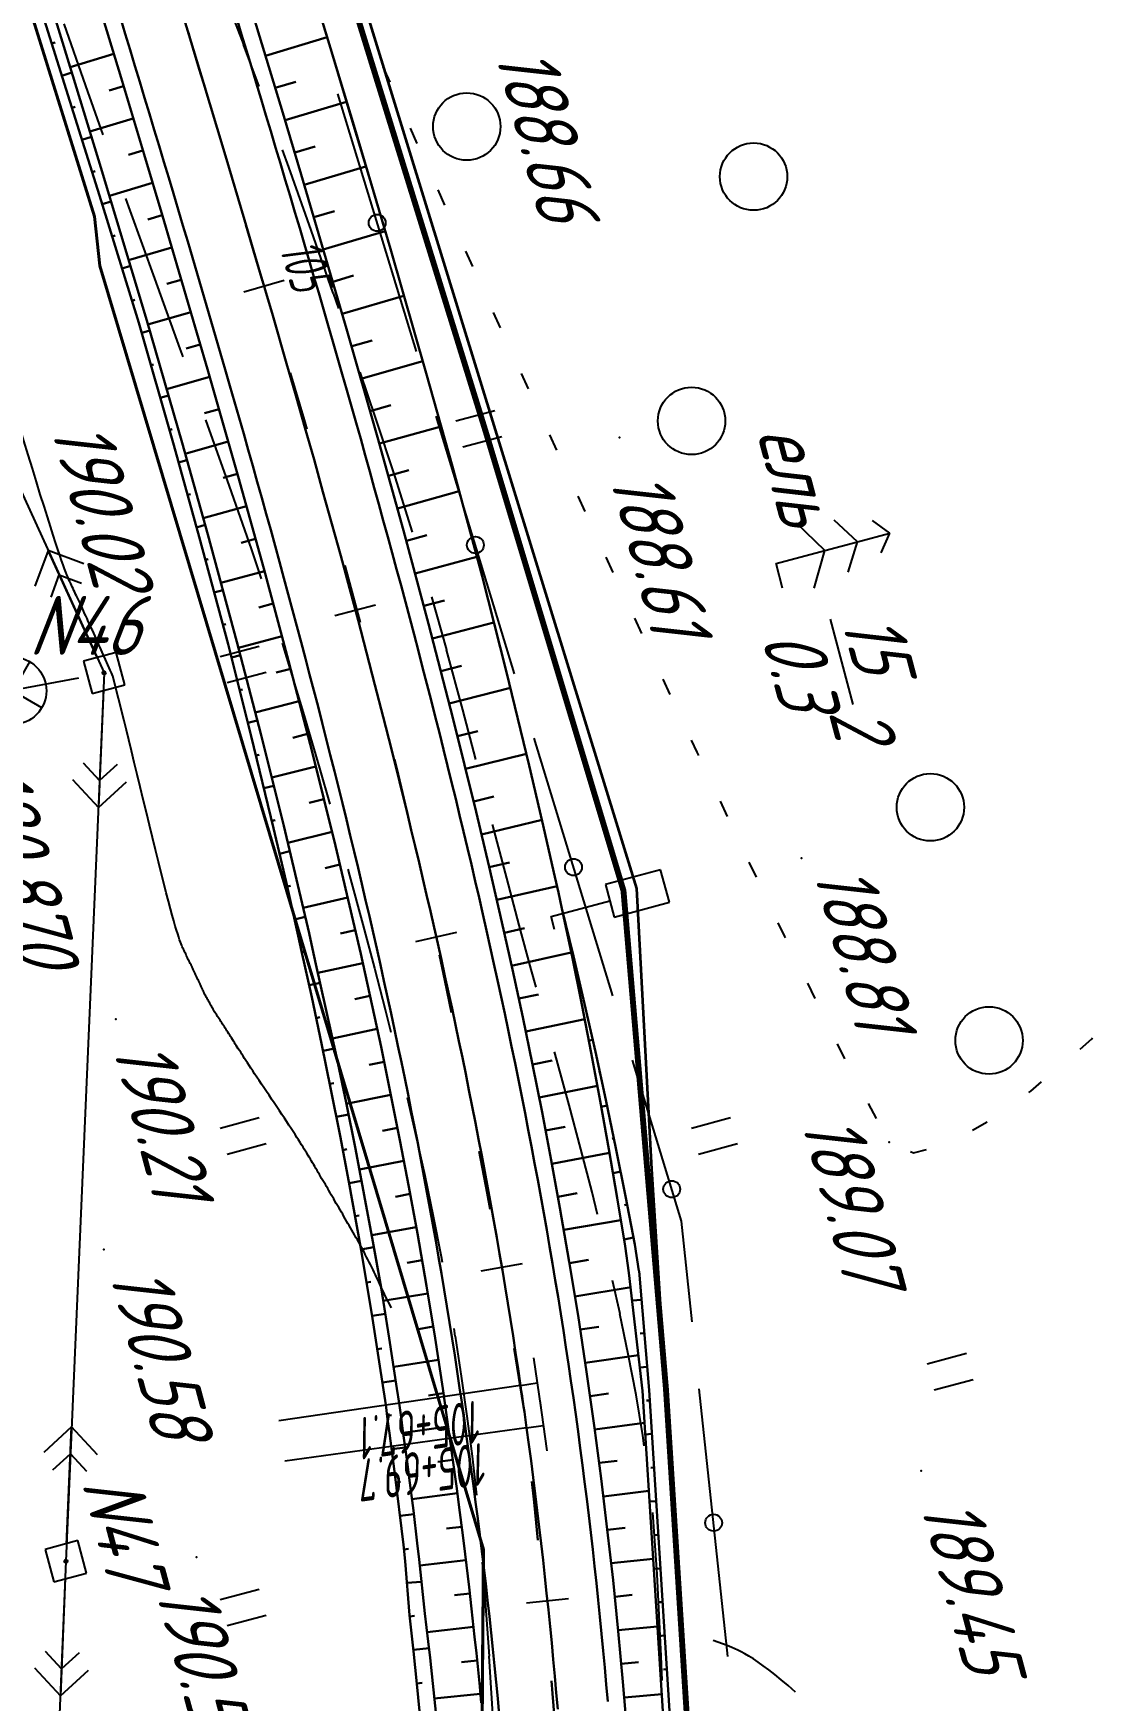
# Model space of a CAD drawing. Header units: millimetres. Extents: x -698 to 8131, y -704 to 4503.
# Drawn here: x 6876.8 to 6939.7, y 1326.8 to 1425.9 of the extents above; entities that cross this region are included whole.
import ezdxf

# ---------------------------------------------------------------- set-up
doc = ezdxf.new("R2010")
doc.units = ezdxf.units.MM
doc.linetypes.add('CONTI', pattern=[0])
doc.linetypes.add('STROT', pattern=[1.7, 0.5, -1.2])
for name, color, linetype, lineweight in [('10', 1, 'Continuous', 35), ('КОПИЯ_ОСЬ_13_ОТКОСЫ', 7, 'Continuous', 30), ('КОПИЯ_ОСЬ_ГРАНИЦЫ_ПОЛОС', 7, 'Continuous', 30), ('ОСЬ_ВЕРХ_ПОКРЫТИЯ_ГРАНИЦЫ_ПОЛОС', 7, 'Continuous', 30), ('ОСЬ_ВЕРХ_ПОКРЫТИЯ_ОСЬ', 1, 'Continuous', 30)]:
    doc.layers.add(name, color=color, linetype=linetype, lineweight=lineweight)
for name, color, linetype in [('_Ростелеком', 6, 'Continuous'), ('GOR_BDEFAULT', 212, 'CONTI'), ('NAD_MDEFAULT', 7, 'CONTI'), ('PI_OTDEFAULT', 172, 'CONTI'), ('PI_TTDEFAULT', 5, 'CONTI'), ('PLN_O', 7, 'CONTI'), ('SIT_LDEFAULT', 7, 'CONTI'), ('USLZNDEFAULT', 7, 'CONTI'), ('ZAPSKDEFAULT', 7, 'CONTI'), ('ОСЬ_ВЕРХ_ПОКРЫТИЯ_ОТКОСЫ', 7, 'Continuous'), ('ОСЬ_ВЕРХ_ПОКРЫТИЯ_ПИКЕТЫ', 1, 'Continuous'), ('ОСЬ_ВЕРХ_ПОКРЫТИЯ_РАЗБИВКА_КРИВ', 1, 'Continuous'), ('разметка', 7, 'Continuous')]:
    doc.layers.add(name, color=color, linetype=linetype)
doc.styles.add('eskd', font='isocpeui.ttf', dxfattribs={"width": 1.2})
doc.styles.get("Standard").update_dxf_attribs({"font": 'isocpeui.ttf'})
doc.styles.add('STYLE1', font='isocpeui.ttf', dxfattribs={"width": 0.9})
doc.linetypes.add('кабель_связи_проект.', pattern='A,10,-1,["/",STYLE1,S=3,R=0,X=0,Y=-1.5],-4.1', length=15.1)

# ---------------------------------------------------------------- blocks, each defined once
blk = doc.blocks.new('BL_2011')
at = {"color": 0}
for p, q in [((0, 0), (0, 2.4)), ((1.6, 0), (1.6, 2.4))]:
    blk.add_line(p, q, dxfattribs=at)
blk = doc.blocks.new('BL_2004')
at = {"color": 0}
blk.add_circle((0, 0), 2, dxfattribs=at)
blk = doc.blocks.new('BL_27')
at = {"color": 0}
for p, q in [((1, 1), (-1, 1)), ((-1, 1), (-1, -1)), ((1, -1), (1, 1)), ((-1, -1), (1, -1))]:
    blk.add_line(p, q, dxfattribs=at)
blk.add_circle((0, 0), 0.1, dxfattribs=at)
blk = doc.blocks.new('BL_12')
at = {"color": 0}
for p, q in [((1, 7), (-1, 7)), ((-1, 7), (-1, 3.6)), ((1, 3.6), (1, 7)), ((-1, 3.6), (0, 3.6)), ((0, 0), (0, 3.6)), ((0, 3.6), (1, 3.6)), ((0.8, 0), (0, 0))]:
    blk.add_line(p, q, dxfattribs=at)
blk = doc.blocks.new('BL_7')
at = {"color": 0}
for p, q in [((-1.4, 1.4), (1.4, -1.4)), ((-1.4, -1.4), (1.4, 1.4))]:
    blk.add_line(p, q, dxfattribs=at)
blk.add_circle((0, 0), 2, dxfattribs=at)
blk = doc.blocks.new('BL_105')
at = {"color": 0}
for p, q in [((0, 7), (-1, 6.2)), ((0, 5), (0, 7)), ((1, 6.2), (0, 7)), ((0, 5), (-1.6, 4)), ((0, 3), (0, 5)), ((1.6, 4), (0, 5)), ((0, 3), (-2, 1.8)), ((0, 0), (0, 3)), ((2, 1.8), (0, 3)), ((1.5, 0), (0, 0))]:
    blk.add_line(p, q, dxfattribs=at)
blk = doc.blocks.new('*U50')
at = {"layer": 'КОПИЯ_ОСЬ_13_ОТКОСЫ'}
for points in [[(0, 0), (0.083, -0.288), (0.371, -1.246), (0.669, -2.305), (1.508, -5.082), (3.73, -12.386), (5.111, -16.961), (6.209, -20.629), (7.298, -24.304)], [(0, 0), (0.09, -0.286), (0.408, -1.235), (0.707, -2.294), (1.523, -5.078), (3.739, -12.383), (5.117, -16.96), (6.212, -20.628), (7.298, -24.304)], [(1.157, -3.828), (1.131, -3.836)], [(1.726, -5.746), (1.717, -5.748)], [(2.306, -7.66), (2.293, -7.664)], [(2.887, -9.573), (2.883, -9.575)], [(3.468, -11.487), (3.457, -11.49)], [(4.046, -13.402), (4.043, -13.403)], [(4.623, -15.317), (4.616, -15.319)], [(5.199, -17.232), (5.196, -17.233)], [(5.77, -19.149), (5.766, -19.15)], [(6.341, -21.065), (6.34, -21.066)], [(6.908, -22.983), (6.907, -22.984)]]:
    blk.add_lwpolyline(points, dxfattribs=at)

msp = doc.modelspace()

# ---------------------------------------------------------------- linework, layer by layer
at = {"layer": '10'}
for points in [[(6902.933, 1251.984), (6903.563, 1335.794), (6880.783, 1412.034), (6880.473, 1414.964), (6866.923, 1458.404), (6797.083, 1610.084), (6794.693, 1614.434), (6724.143, 1742.584), (6704.843, 1766.494), (6689.153, 1801.794), (6654.023, 1885.164), (6664.443, 1886.724), (6627.663, 1965.754), (6627.663, 1965.754), (6596.743, 2034.524), (6566.963, 2095.734), (6559.643, 2110.784), (6527.463, 2173.294), (6523.083, 2181.794), (6513.163, 2179.074), (6475.063, 2252.044), (6456.563, 2297.144)], [(6916.743, 1265.604), (6916.663, 1295.754), (6916.623, 1310.534), (6915.723, 1324.724), (6913.573, 1358.394), (6912.673, 1375.054), (6883.368, 1470.175), (6883.368, 1470.175), (6842.843, 1558.824), (6836.193, 1556.314), (6807.743, 1615.354), (6800.553, 1628.464), (6735.123, 1747.794), (6696.873, 1833.954), (6674.443, 1892.624), (6666.693, 1908.754), (6637.913, 1968.664)], [(6627.663, 1965.754), (6664.443, 1886.724), (6654.023, 1885.164), (6689.153, 1801.794), (6704.843, 1766.494), (6724.143, 1742.584), (6794.693, 1614.434), (6797.083, 1610.084), (6866.923, 1458.404), (6880.473, 1414.964), (6880.783, 1412.034), (6903.563, 1335.794), (6902.933, 1251.984)]]:
    msp.add_lwpolyline(points, dxfattribs=at)
at = {"layer": '_Ростелеком', "linetype": 'кабель_связи_проект.', "ltscale": 0.25}
msp.add_lwpolyline([(6916.743, 1265.604, 0.35, 0.35, 0), (6916.663, 1295.754, 0.35, 0.35, 0), (6916.703, 1310.544, 0.35, 0.35, 0), (6915.723, 1324.724, 0.35, 0.35, 0), (6914.407, 1345.336, 0.35, 0.35, 0), (6911.883, 1374.937, 0.35, 0.35, 0), (6903.723, 1402.122, 0.35, 0.35, 0), (6896.261, 1426.261, 0.35, 0.35, 0), (6888.99, 1450.856, 0.35, 0.35, 0), (6888.99, 1450.856, 0.35, 0.35, 0), (6883.368, 1470.175, 0.35, 0.35, 0), (6865.703, 1508.818, 0.35, 0.35, 0), (6845.005, 1548.279, 0.35, 0.35, 0), (6827.604, 1582.742, 0.35, 0.35, 0), (6809.546, 1615.765, 0.35, 0.35, 0), (6786.164, 1661.132, 0.35, 0.35, 0), (6766.49, 1696.783, 0.35, 0.35, 0)], format="xyseb", dxfattribs=at)
at = {"layer": 'GOR_BDEFAULT', "color": 212, "elevation": 190, "flags": 128}
for points in [[(6898.109, 1350.15), (6897.739, 1350.86), (6897.699, 1350.96), (6897.649, 1351.07), (6897.589, 1351.18), (6897.539, 1351.3), (6897.479, 1351.42), (6897.419, 1351.56), (6897.359, 1351.69), (6897.289, 1351.83), (6897.219, 1351.97), (6897.149, 1352.12), (6897.079, 1352.27), (6897.009, 1352.42), (6896.939, 1352.57), (6896.859, 1352.72), (6896.789, 1352.87), (6896.709, 1353.02), (6896.629, 1353.17), (6896.549, 1353.32), (6896.479, 1353.47), (6896.399, 1353.62), (6896.319, 1353.76), (6896.239, 1353.91), (6896.159, 1354.05), (6896.079, 1354.2), (6895.989, 1354.34), (6895.909, 1354.48), (6895.829, 1354.62), (6895.749, 1354.76), (6895.669, 1354.9), (6895.589, 1355.04), (6895.519, 1355.17), (6895.439, 1355.31), (6895.359, 1355.44), (6895.279, 1355.58), (6895.209, 1355.71), (6895.129, 1355.84), (6895.049, 1355.97), (6894.979, 1356.11), (6894.899, 1356.24), (6894.829, 1356.36), (6894.749, 1356.49), (6894.679, 1356.62), (6894.609, 1356.74), (6894.529, 1356.87), (6894.459, 1356.99), (6894.389, 1357.12), (6894.319, 1357.24), (6894.249, 1357.36), (6894.179, 1357.48), (6894.109, 1357.6), (6894.029, 1357.72), (6893.959, 1357.84), (6893.899, 1357.96), (6893.829, 1358.08), (6893.759, 1358.19), (6893.689, 1358.31), (6893.619, 1358.42), (6893.549, 1358.54), (6893.489, 1358.65), (6893.419, 1358.76), (6893.349, 1358.87), (6893.289, 1358.99), (6893.219, 1359.1), (6893.149, 1359.21), (6893.079, 1359.33), (6893.009, 1359.45), (6892.929, 1359.57), (6892.859, 1359.7), (6892.769, 1359.84), (6892.679, 1359.98), (6892.589, 1360.13), (6892.489, 1360.28), (6892.389, 1360.45), (6892.269, 1360.62), (6892.149, 1360.81), (6892.019, 1361), (6891.889, 1361.21), (6891.749, 1361.42), (6891.599, 1361.64), (6891.449, 1361.86), (6891.299, 1362.09), (6891.139, 1362.32), (6890.989, 1362.55), (6890.839, 1362.78), (6890.679, 1363.01), (6890.529, 1363.23), (6890.389, 1363.44), (6890.249, 1363.65), (6890.109, 1363.85), (6889.979, 1364.05), (6889.869, 1364.23), (6889.749, 1364.39), (6889.649, 1364.55), (6889.549, 1364.7), (6889.459, 1364.84), (6889.369, 1364.97), (6889.289, 1365.1), (6889.219, 1365.21), (6889.149, 1365.33), (6889.079, 1365.43), (6889.009, 1365.53), (6888.949, 1365.63), (6888.889, 1365.73), (6888.829, 1365.82), (6888.779, 1365.91), (6888.719, 1366), (6888.659, 1366.09), (6888.609, 1366.18), (6888.549, 1366.26), (6888.499, 1366.35), (6888.439, 1366.43), (6888.389, 1366.52), (6888.329, 1366.6), (6888.279, 1366.68), (6888.229, 1366.76), (6888.179, 1366.84), (6888.129, 1366.92), (6888.079, 1367), (6888.029, 1367.08), (6887.979, 1367.15), (6887.929, 1367.23), (6887.879, 1367.31), (6887.829, 1367.38), (6887.779, 1367.45), (6887.739, 1367.53), (6887.689, 1367.6), (6887.639, 1367.67), (6887.599, 1367.74), (6887.549, 1367.82), (6887.509, 1367.89), (6887.469, 1367.96), (6887.429, 1368.03), (6887.389, 1368.1), (6887.349, 1368.17), (6887.309, 1368.24), (6887.269, 1368.31), (6887.229, 1368.38), (6887.189, 1368.45), (6887.159, 1368.52), (6887.119, 1368.59), (6887.079, 1368.66), (6887.049, 1368.73), (6887.009, 1368.8), (6886.979, 1368.87), (6886.949, 1368.94), (6886.909, 1369.01), (6886.879, 1369.09), (6886.849, 1369.16), (6886.809, 1369.23), (6886.779, 1369.3), (6886.739, 1369.37), (6886.709, 1369.44), (6886.679, 1369.51), (6886.639, 1369.59), (6886.609, 1369.66), (6886.569, 1369.73), (6886.539, 1369.8), (6886.509, 1369.87), (6886.469, 1369.95), (6886.439, 1370.02), (6886.399, 1370.09), (6886.369, 1370.16), (6886.329, 1370.24), (6886.299, 1370.31), (6886.269, 1370.38), (6886.229, 1370.45), (6886.199, 1370.52), (6886.159, 1370.6), (6886.129, 1370.67), (6886.089, 1370.74), (6886.059, 1370.81), (6886.019, 1370.88), (6885.989, 1370.95), (6885.959, 1371.03), (6885.919, 1371.1), (6885.889, 1371.17), (6885.849, 1371.24), (6885.819, 1371.31), (6885.789, 1371.38), (6885.749, 1371.45), (6885.719, 1371.52), (6885.679, 1371.59), (6885.649, 1371.68), (6885.609, 1371.77), (6885.569, 1371.88), (6885.519, 1372.02), (6885.469, 1372.17), (6885.409, 1372.36), (6885.339, 1372.58), (6885.259, 1372.83), (6885.179, 1373.13), (6885.089, 1373.47), (6884.979, 1373.86), (6884.859, 1374.31), (6884.729, 1374.81), (6884.589, 1375.37), (6884.429, 1375.99), (6884.269, 1376.65), (6884.099, 1377.35), (6883.919, 1378.08), (6883.729, 1378.82), (6883.549, 1379.58), (6883.359, 1380.34), (6883.179, 1381.09), (6882.999, 1381.83), (6882.829, 1382.55), (6882.659, 1383.23), (6882.499, 1383.88), (6882.359, 1384.47), (6882.229, 1385.01), (6881.549, 1387.68), (6881.479, 1387.86), (6881.399, 1388.02), (6881.339, 1388.17), (6881.039, 1388.84), (6880.989, 1388.96), (6880.929, 1389.09), (6880.859, 1389.23), (6880.799, 1389.38), (6880.729, 1389.54), (6880.649, 1389.7), (6880.579, 1389.87), (6880.499, 1390.04), (6880.419, 1390.22), (6880.339, 1390.4), (6880.259, 1390.57), (6880.179, 1390.75), (6880.099, 1390.92), (6880.029, 1391.09), (6879.949, 1391.25), (6879.879, 1391.4), (6879.809, 1391.55), (6879.749, 1391.69), (6879.689, 1391.83), (6879.629, 1391.96), (6879.569, 1392.08), (6879.509, 1392.2), (6879.459, 1392.32), (6879.399, 1392.44), (6879.349, 1392.55), (6879.299, 1392.66), (6879.249, 1392.76), (6879.199, 1392.87), (6879.149, 1392.97), (6879.099, 1393.07), (6879.059, 1393.18), (6879.009, 1393.29), (6878.949, 1393.4), (6878.899, 1393.54), (6878.829, 1393.68), (6878.769, 1393.85), (6878.689, 1394.05), (6878.609, 1394.28), (6878.509, 1394.55), (6878.409, 1394.85), (6878.289, 1395.2), (6878.159, 1395.6), (6878.009, 1396.05), (6877.849, 1396.56), (6877.669, 1397.13), (6877.469, 1397.77), (6877.249, 1398.47), (6877.019, 1399.21), (6876.779, 1400), (6876.529, 1400.81), (6876.279, 1401.65), (6876.019, 1402.51), (6875.759, 1403.36), (6875.499, 1404.22), (6875.239, 1405.05), (6874.989, 1405.87), (6874.749, 1406.66), (6874.519, 1407.4), (6874.309, 1408.1), (6874.109, 1408.74), (6873.929, 1409.31), (6873.769, 1409.82), (6873.619, 1410.27), (6873.489, 1410.67), (6873.379, 1411.02), (6873.269, 1411.32), (6873.179, 1411.59), (6873.099, 1411.81), (6873.029, 1412.01), (6872.959, 1412.18), (6872.909, 1412.32), (6872.849, 1412.45), (6872.809, 1412.57), (6872.759, 1412.67), (6872.719, 1412.77), (6872.669, 1412.87), (6872.629, 1412.97), (6872.589, 1413.06), (6872.539, 1413.16), (6872.499, 1413.25), (6872.459, 1413.35), (6872.419, 1413.44), (6872.379, 1413.54), (6872.339, 1413.63), (6872.289, 1413.72), (6872.249, 1413.82), (6872.219, 1413.91), (6872.179, 1414), (6872.139, 1414.09), (6872.099, 1414.17), (6872.059, 1414.26), (6872.019, 1414.35), (6871.989, 1414.44), (6871.949, 1414.52), (6871.919, 1414.61), (6871.879, 1414.69), (6871.849, 1414.78), (6871.809, 1414.87), (6871.779, 1414.95), (6871.749, 1415.04), (6871.719, 1415.12), (6871.689, 1415.21), (6871.659, 1415.29), (6871.639, 1415.38), (6871.609, 1415.46), (6871.589, 1415.55), (6871.569, 1415.64), (6871.549, 1415.73), (6871.529, 1415.81), (6871.509, 1415.9), (6871.489, 1415.99), (6871.469, 1416.08), (6871.449, 1416.18), (6871.439, 1416.27), (6871.419, 1416.36), (6871.409, 1416.45), (6871.389, 1416.55), (6871.379, 1416.64), (6871.359, 1416.74), (6871.349, 1416.84), (6871.329, 1416.93), (6871.319, 1417.03), (6871.299, 1417.13), (6871.289, 1417.23), (6871.279, 1417.33), (6871.259, 1417.43), (6871.249, 1417.54), (6871.229, 1417.64), (6871.219, 1417.75), (6871.199, 1417.85), (6871.189, 1417.96), (6871.169, 1418.07), (6871.159, 1418.17), (6871.139, 1418.28), (6871.119, 1418.4), (6871.109, 1418.51), (6871.089, 1418.63), (6871.069, 1418.75), (6871.039, 1418.89), (6870.999, 1419.05), (6870.959, 1419.23), (6870.889, 1419.44), (6870.819, 1419.67), (6870.729, 1419.94), (6870.609, 1420.25), (6870.479, 1420.6), (6870.319, 1420.99), (6870.139, 1421.44), (6869.929, 1421.94), (6869.689, 1422.5)], [(6922.099, 1327.33), (6921.659, 1327.72), (6921.249, 1328.06), (6920.869, 1328.38), (6920.519, 1328.65), (6920.189, 1328.9), (6919.879, 1329.11), (6919.599, 1329.3), (6919.339, 1329.46), (6919.099, 1329.6), (6918.879, 1329.72), (6918.679, 1329.82), (6918.489, 1329.91), (6918.329, 1329.98), (6918.179, 1330.04), (6918.039, 1330.09), (6917.209, 1330.39)]]:
    msp.add_lwpolyline(points, dxfattribs=at)
at = {"layer": 'NAD_MDEFAULT', "color": 0}
msp.add_line((6924.157, 1391.057), (6925.5, 1385.981), dxfattribs=at)
at = {"layer": 'PI_TTDEFAULT', "color": 5}
for p in [(6911.639, 1401.85, 188.606), (6881.039, 1387.86, 190.021), (6922.459, 1376.87, 188.81), (6881.729, 1367.29, 190.214), (6927.659, 1359.99, 189.078), (6881.029, 1353.61, 190.577), (6929.559, 1340.48, 189.451), (6878.769, 1335.1, 190.795), (6886.519, 1335.34, 190.519)]:
    msp.add_point(p, dxfattribs=at)
at = {"layer": 'PLN_O'}
for p, q in [((6899.589, 1406.95), (6894.929, 1422.26)), ((6905.419, 1387.81), (6900.759, 1403.12)), ((6911.249, 1368.68), (6906.589, 1383.99)), ((6915.329, 1355.3), (6912.419, 1364.86)), ((6915.969, 1349.33), (6915.329, 1355.3)), ((6918.089, 1329.44), (6916.389, 1345.35))]:
    msp.add_line(p, q, dxfattribs=at)
for centre in [(6897.259, 1414.6), (6903.089, 1395.46), (6908.919, 1376.33), (6914.749, 1357.2), (6917.239, 1337.39)]:
    msp.add_circle(centre, 0.5, dxfattribs=at)
at = {"layer": 'SIT_LDEFAULT', "color": 7}
for p, q in [((6857.349, 1439.69), (6881.039, 1387.86)), ((6889.339, 1425.18), (6887.929, 1428.83)), ((6878.649, 1426.41), (6879.939, 1422.73)), ((6890.249, 1422.69), (6889.319, 1425.18)), ((6897.599, 1423.86), (6897.999, 1422.95)), ((6879.939, 1422.73), (6880.969, 1419.82)), ((6899.219, 1420.21), (6899.619, 1419.3)), ((6892.019, 1417.9), (6891.639, 1418.94)), ((6893.339, 1414.17), (6892.009, 1417.9)), ((6900.849, 1416.55), (6901.259, 1415.64)), ((6882.309, 1416.04), (6882.569, 1415.32)), ((6882.569, 1415.32), (6884.029, 1411.28)), ((6894.649, 1410.42), (6893.339, 1414.17)), ((6902.499, 1412.91), (6902.909, 1412)), ((6884.029, 1411.28), (6885.539, 1407.12)), ((6894.969, 1409.51), (6894.659, 1410.42)), ((6904.149, 1409.27), (6904.559, 1408.36)), ((6885.539, 1407.12), (6885.709, 1406.64)), ((6897.159, 1403.04), (6896.249, 1405.73)), ((6905.809, 1405.64), (6906.229, 1404.73)), ((6887.059, 1402.89), (6888.469, 1398.95)), ((6898.319, 1399.5), (6897.159, 1403.04)), ((6907.489, 1402), (6907.909, 1401.09)), ((6899.349, 1396.22), (6898.319, 1399.5)), ((6888.469, 1398.95), (6889.769, 1395.23)), ((6909.169, 1398.37), (6909.589, 1397.46)), ((6877.709, 1395.14), (6876.919, 1393.02)), ((6880.619, 1388.77), (6877.709, 1395.14)), ((6879.829, 1394.35), (6877.709, 1395.14)), ((6889.769, 1395.23), (6890.369, 1393.45)), ((6910.839, 1394.74), (6911.259, 1393.83)), ((6877.889, 1392.36), (6878.379, 1393.68)), ((6878.379, 1393.68), (6879.699, 1393.19)), ((6901.389, 1389.23), (6900.499, 1392.38)), ((6912.529, 1391.11), (6912.949, 1390.2)), ((6891.609, 1389.64), (6891.879, 1388.78)), ((6891.879, 1388.78), (6892.869, 1385.51)), ((6902.339, 1385.67), (6901.379, 1389.23)), ((6875.599, 1386.84), (6879.529, 1387.58)), ((6881.039, 1387.86), (6878.769, 1335.1)), ((6914.219, 1387.49), (6914.639, 1386.58)), ((6880.999, 1386.86), (6880.699, 1379.87)), ((6892.869, 1385.51), (6893.829, 1382.21)), ((6903.109, 1382.73), (6902.339, 1385.67)), ((6915.909, 1383.86), (6916.239, 1383.15)), ((6880.759, 1381.47), (6879.809, 1382.51)), ((6916.249, 1383.15), (6916.339, 1382.96)), ((6879.169, 1381.53), (6880.699, 1379.87)), ((6881.809, 1382.42), (6880.759, 1381.47)), ((6893.829, 1382.21), (6894.449, 1380.06)), ((6880.699, 1379.87), (6882.359, 1381.4)), ((6917.619, 1380.24), (6918.049, 1379.34)), ((6904.119, 1378.81), (6904.109, 1378.86)), ((6904.949, 1375.68), (6904.129, 1378.81)), ((6919.339, 1376.63), (6919.769, 1375.73)), ((6895.519, 1376.2), (6895.619, 1375.83)), ((6895.619, 1375.83), (6896.409, 1372.92)), ((6905.689, 1372.88), (6904.949, 1375.68)), ((6896.409, 1372.92), (6897.099, 1370.32)), ((6906.409, 1370.24), (6905.689, 1372.88)), ((6921.049, 1373.02), (6921.439, 1372.2)), ((6921.449, 1372.2), (6921.489, 1372.12)), ((6897.099, 1370.32), (6897.729, 1367.88)), ((6906.689, 1369.2), (6906.399, 1370.24)), ((6922.809, 1369.43), (6923.249, 1368.53)), ((6897.729, 1367.88), (6898.069, 1366.53)), ((6924.569, 1365.84), (6925.009, 1364.94)), ((6938.999, 1365.51), (6939.709, 1366.14)), ((6939.709, 1366.14), (6939.749, 1366.18)), ((6907.919, 1364.87), (6907.779, 1365.35)), ((6908.659, 1362.2), (6907.919, 1364.87)), ((6899.029, 1362.65), (6899.529, 1360.47)), ((6935.949, 1362.94), (6936.069, 1363.03)), ((6936.069, 1363.03), (6936.719, 1363.57)), ((6909.359, 1359.58), (6908.659, 1362.2)), ((6926.409, 1362.28), (6926.889, 1361.4)), ((6932.619, 1360.71), (6933.489, 1361.2)), ((6899.529, 1360.47), (6900.079, 1358.02)), ((6910.019, 1357.03), (6909.359, 1359.58)), ((6928.929, 1359.43), (6929.109, 1359.35)), ((6929.109, 1359.35), (6929.889, 1359.56)), ((6900.079, 1358.02), (6900.589, 1355.59)), ((6910.339, 1355.69), (6910.019, 1357.03)), ((6900.589, 1355.59), (6901.049, 1353.21)), ((6901.049, 1353.21), (6901.109, 1352.87)), ((6911.679, 1349.8), (6911.239, 1351.78)), ((6912.169, 1347.4), (6911.669, 1349.8)), ((6901.799, 1348.92), (6901.869, 1348.48)), ((6901.879, 1348.48), (6902.249, 1346.1)), ((6912.629, 1344.99), (6912.169, 1347.4)), ((6902.249, 1346.1), (6902.589, 1343.72)), ((6913.039, 1342.57), (6912.629, 1344.99)), ((6879.109, 1343.09), (6877.449, 1341.56)), ((6878.809, 1336.1), (6879.109, 1343.09)), ((6880.639, 1341.43), (6879.109, 1343.09)), ((6902.589, 1343.72), (6902.889, 1341.34)), ((6913.119, 1341.96), (6913.029, 1342.57)), ((6877.999, 1340.54), (6879.049, 1341.49)), ((6879.049, 1341.49), (6879.999, 1340.45)), ((6902.889, 1341.34), (6903.149, 1339.02)), ((6913.649, 1337.72), (6913.619, 1337.99)), ((6913.879, 1334.34), (6913.649, 1337.72)), ((6878.769, 1335.1), (6877.459, 1303.17)), ((6903.499, 1335.04), (6903.619, 1333.53)), ((6878.729, 1334.1), (6878.439, 1327.11)), ((6914.129, 1329.47), (6913.879, 1334.34)), ((6903.609, 1333.53), (6903.899, 1329.47)), ((6878.509, 1328.71), (6877.549, 1329.75)), ((6879.549, 1329.66), (6878.509, 1328.71)), ((6903.889, 1329.47), (6904.159, 1325.06)), ((6914.189, 1328.01), (6914.129, 1329.47)), ((6876.909, 1328.77), (6878.439, 1327.11)), ((6878.439, 1327.11), (6880.109, 1328.64))]:
    msp.add_line(p, q, dxfattribs=at)
at = {"layer": 'КОПИЯ_ОСЬ_13_ОТКОСЫ'}
for p, q in [((6912.952, 1350.635), (6912.399, 1350.588)), ((6913.122, 1348.642), (6912.874, 1348.621)), ((6913.291, 1346.649), (6912.853, 1346.612)), ((6913.449, 1344.656), (6913.249, 1344.643)), ((6913.576, 1342.66), (6913.177, 1342.634)), ((6913.703, 1340.664), (6913.504, 1340.651)), ((6913.831, 1338.668), (6913.432, 1338.642)), ((6913.958, 1336.672), (6913.759, 1336.659)), ((6914.086, 1334.676), (6913.687, 1334.651)), ((6914.213, 1332.68), (6914.014, 1332.667)), ((6914.341, 1330.684), (6913.941, 1330.659)), ((6914.468, 1328.688), (6914.269, 1328.675))]:
    msp.add_line(p, q, dxfattribs=at)
for points in [[(6887.074, 1436.236), (6890.276, 1425.691), (6891.653, 1421.125), (6892.748, 1417.467), (6895.444, 1408.301), (6897.285, 1401.862), (6898.822, 1396.327), (6900.314, 1390.774), (6901.755, 1385.203), (6903.137, 1379.611), (6903.914, 1376.34), (6904.667, 1373.062), (6905.292, 1370.246), (6905.898, 1367.425), (6906.484, 1364.598), (6907.048, 1361.766), (6907.591, 1358.928), (6908.11, 1356.085), (6908.664, 1352.89), (6909.187, 1349.689), (6909.694, 1346.359), (6910.167, 1343.023), (6910.56, 1340.01), (6910.925, 1336.994), (6911.262, 1333.977), (6911.571, 1330.957), (6911.855, 1327.937), (6912.113, 1324.915)], [(6876.233, 1432.939), (6879.184, 1423.328), (6880.845, 1417.877), (6883.57, 1408.801), (6885.667, 1401.532), (6887.196, 1396.08), (6888.924, 1389.715), (6890.344, 1384.253), (6891.705, 1378.785), (6892.468, 1375.593), (6893.21, 1372.397), (6893.417, 1371.484), (6893.622, 1370.57), (6894.833, 1365.09), (6895.407, 1362.347), (6895.962, 1359.601), (6896.493, 1356.854), (6897.002, 1354.103), (6897.487, 1351.352), (6897.974, 1348.356), (6898.431, 1345.357), (6898.556, 1344.5), (6898.673, 1343.663), (6898.789, 1342.825), (6899.032, 1341.02), (6899.16, 1340.052), (6899.404, 1338.114), (6899.638, 1336.175), (6899.752, 1335.204), (6900.096, 1331.995), (6900.288, 1330.342), (6900.398, 1329.369), (6900.853, 1324.982)], [(6876.233, 1432.939), (6879.184, 1423.328), (6880.845, 1417.877), (6883.57, 1408.8), (6885.667, 1401.533), (6887.196, 1396.08), (6888.924, 1389.715), (6890.344, 1384.253), (6891.705, 1378.785), (6892.468, 1375.593), (6893.21, 1372.397), (6893.417, 1371.484), (6893.622, 1370.57), (6894.833, 1365.09), (6895.407, 1362.347), (6895.961, 1359.601), (6896.493, 1356.854), (6897.002, 1354.103), (6897.488, 1351.351), (6897.974, 1348.357), (6898.431, 1345.357), (6898.556, 1344.5), (6898.674, 1343.663), (6898.789, 1342.825), (6899.033, 1341.02), (6899.16, 1340.052), (6899.404, 1338.115), (6899.638, 1336.175), (6899.752, 1335.204), (6900.096, 1331.995), (6900.288, 1330.342), (6900.398, 1329.369), (6900.853, 1324.982)], [(6878.846, 1433.734), (6882.045, 1423.201), (6883.417, 1418.65), (6884.506, 1415.01), (6887.184, 1405.908), (6889.007, 1399.53), (6890.526, 1394.059), (6891.999, 1388.58), (6893.418, 1383.092), (6894.777, 1377.595), (6895.539, 1374.385), (6896.277, 1371.169), (6897.484, 1365.649), (6898.056, 1362.886), (6898.608, 1360.118), (6899.137, 1357.348), (6899.644, 1354.575), (6900.184, 1351.463), (6900.693, 1348.346), (6901.151, 1345.353), (6901.717, 1341.38), (6901.985, 1339.428), (6902.115, 1338.451), (6902.365, 1336.496), (6902.486, 1335.517), (6902.717, 1333.558), (6902.862, 1332.284), (6903.044, 1330.616), (6903.147, 1329.635), (6903.344, 1327.67), (6903.439, 1326.687)], [(6892.256, 1432.27), (6894.478, 1424.967), (6895.86, 1420.391), (6898.047, 1413.049), (6900.17, 1405.67), (6901.725, 1400.115), (6903.487, 1393.606), (6904.917, 1387.996), (6906.29, 1382.362), (6907.063, 1379.063), (6907.812, 1375.759), (6908.022, 1374.813), (6908.23, 1373.866), (6908.829, 1371.018), (6909.408, 1368.166), (6909.968, 1365.306), (6910.506, 1362.441), (6911.022, 1359.569), (6911.514, 1356.692), (6911.983, 1353.809), (6912.211, 1352.231)], [(6877.152, 1427.68), (6879.44, 1420.428), (6880.859, 1415.901), (6883.097, 1408.662), (6885.173, 1401.392), (6886.687, 1395.939), (6888.397, 1389.574), (6889.78, 1384.108), (6891.105, 1378.638), (6891.848, 1375.446), (6892.568, 1372.249), (6892.769, 1371.336), (6893.367, 1368.597), (6893.95, 1365.858), (6894.512, 1363.116), (6895.054, 1360.374), (6895.574, 1357.628), (6896.3, 1353.573), (6896.978, 1349.51), (6897.38, 1346.949), (6897.761, 1344.384), (6897.875, 1343.548), (6897.987, 1342.712), (6898.286, 1340.429), (6898.408, 1339.463), (6898.705, 1337.046), (6898.818, 1336.078), (6898.912, 1335.108), (6899.181, 1331.899), (6899.419, 1329.765), (6899.521, 1328.794), (6899.62, 1327.822), (6899.857, 1325.389)], [(6877.921, 1425.243), (6878.131, 1425.31)], [(6890.63, 1424.52), (6894.279, 1425.62)], [(6881.611, 1424.628), (6879.026, 1423.843)], [(6878.523, 1423.336), (6879.123, 1423.526)], [(6882.191, 1422.714), (6881.329, 1422.454)], [(6891.207, 1422.605), (6892.423, 1422.972)], [(6879.125, 1421.429), (6879.325, 1421.492)], [(6891.783, 1420.69), (6895.439, 1421.784)], [(6882.769, 1420.8), (6880.191, 1420.022)], [(6879.725, 1419.521), (6880.29, 1419.698)], [(6892.357, 1418.774), (6893.575, 1419.138)], [(6883.346, 1418.885), (6882.487, 1418.626)], [(6880.323, 1417.612), (6880.511, 1417.671)], [(6892.927, 1416.857), (6896.591, 1417.935)], [(6883.92, 1416.969), (6881.349, 1416.199)], [(6880.92, 1415.704), (6881.448, 1415.867)], [(6893.492, 1414.938), (6894.713, 1415.297)], [(6884.494, 1415.053), (6883.636, 1414.796)], [(6881.51, 1413.793), (6881.687, 1413.847)], [(6885.058, 1413.134), (6882.495, 1412.38)], [(6894.056, 1413.02), (6897.733, 1414.101)], [(6882.101, 1411.882), (6882.599, 1412.036)], [(6885.623, 1411.216), (6884.768, 1410.964)], [(6894.621, 1411.101), (6895.846, 1411.461)], [(6895.185, 1409.182), (6898.849, 1410.26)], [(6882.692, 1409.971), (6882.858, 1410.023)], [(6886.187, 1409.297), (6883.643, 1408.548)], [(6883.27, 1408.057), (6883.745, 1408.193)], [(6886.752, 1407.378), (6885.903, 1407.129)], [(6895.742, 1407.261), (6896.966, 1407.611)], [(6896.292, 1405.338), (6899.964, 1406.388)], [(6883.819, 1406.134), (6883.977, 1406.179)], [(6887.313, 1405.458), (6884.746, 1404.725)], [(6884.368, 1404.21), (6884.854, 1404.349)], [(6887.862, 1403.535), (6887.006, 1403.291)], [(6896.841, 1403.415), (6898.065, 1403.765)], [(6884.917, 1402.287), (6885.079, 1402.334)], [(6897.388, 1401.491), (6901.054, 1402.509)], [(6888.412, 1401.613), (6885.85, 1400.88)], [(6885.459, 1400.362), (6885.956, 1400.5)], [(6888.962, 1399.689), (6888.108, 1399.445)], [(6897.923, 1399.564), (6899.145, 1399.904)], [(6885.994, 1398.435), (6886.16, 1398.481)], [(6898.458, 1397.637), (6902.12, 1398.654)], [(6889.498, 1397.763), (6886.924, 1397.048)], [(6886.529, 1396.508), (6887.037, 1396.649)], [(6890.033, 1395.836), (6889.175, 1395.597)], [(6898.988, 1395.709), (6900.212, 1396.037)], [(6887.053, 1394.578), (6887.222, 1394.623)], [(6899.507, 1393.777), (6903.174, 1394.763)], [(6890.567, 1393.908), (6887.975, 1393.212)], [(6887.572, 1392.646), (6888.091, 1392.786)], [(6891.086, 1391.977), (6890.222, 1391.745)], [(6900.026, 1391.846), (6901.249, 1392.174)], [(6888.09, 1390.715), (6888.263, 1390.761)], [(6900.537, 1389.912), (6904.188, 1390.856)], [(6891.605, 1390.045), (6889.019, 1389.35)], [(6888.598, 1388.78), (6889.132, 1388.915)], [(6892.119, 1388.113), (6891.255, 1387.889)], [(6901.038, 1387.976), (6902.255, 1388.291)], [(6889.088, 1386.841), (6889.267, 1386.886)], [(6901.538, 1386.039), (6905.165, 1386.977)], [(6892.62, 1386.176), (6890.019, 1385.504)], [(6889.579, 1384.902), (6890.138, 1385.044)], [(6893.121, 1384.24), (6892.254, 1384.016)], [(6902.027, 1384.1), (6903.239, 1384.4)], [(6890.058, 1382.961), (6890.245, 1383.006)], [(6902.507, 1382.159), (6906.122, 1383.052)], [(6893.613, 1382.301), (6890.991, 1381.653)], [(6890.529, 1381.017), (6891.114, 1381.158)], [(6902.987, 1380.217), (6904.192, 1380.515)], [(6894.093, 1380.36), (6893.219, 1380.144)], [(6891, 1379.073), (6891.195, 1379.12)], [(6903.458, 1378.273), (6907.048, 1379.128)], [(6894.573, 1378.418), (6891.95, 1377.77)], [(6891.46, 1377.127), (6892.07, 1377.269)], [(6903.917, 1376.326), (6905.114, 1376.606)], [(6895.046, 1376.475), (6894.17, 1376.266)], [(6891.909, 1375.178), (6892.113, 1375.224)], [(6895.505, 1374.529), (6892.862, 1373.91)], [(6904.367, 1374.378), (6907.937, 1375.195)], [(6908.23, 1373.866), (6908.829, 1371.018), (6909.408, 1368.166), (6909.968, 1365.306), (6910.506, 1362.442), (6911.022, 1359.569), (6911.514, 1356.692), (6911.983, 1353.809), (6912.211, 1352.231)], [(6908.23, 1373.866), (6908.911, 1371.036), (6909.573, 1368.201), (6910.215, 1365.356), (6910.836, 1362.506), (6911.435, 1359.646), (6912.011, 1356.781), (6912.564, 1353.907), (6912.804, 1352.352)], [(6892.35, 1373.227), (6892.987, 1373.37)], [(6895.956, 1372.58), (6895.074, 1372.378)], [(6904.809, 1372.427), (6906.001, 1372.694)], [(6892.782, 1371.274), (6892.995, 1371.321)], [(6896.396, 1370.629), (6893.737, 1370.048)], [(6905.242, 1370.475), (6908.781, 1371.25)], [(6909.161, 1369.976), (6909.049, 1369.95)], [(6893.209, 1369.32), (6893.867, 1369.464)], [(6896.822, 1368.675), (6895.936, 1368.481)], [(6905.665, 1368.52), (6906.846, 1368.773)], [(6909.613, 1368.028), (6909.575, 1368.019)], [(6893.632, 1367.365), (6893.851, 1367.412)], [(6897.249, 1366.721), (6894.6, 1366.142)], [(6906.079, 1366.563), (6909.581, 1367.294)], [(6910.055, 1366.077), (6909.829, 1366.027)], [(6894.043, 1365.408), (6894.731, 1365.551)], [(6897.669, 1364.766), (6896.784, 1364.581)], [(6906.483, 1364.604), (6907.651, 1364.842)], [(6910.486, 1364.124), (6910.411, 1364.108)], [(6894.445, 1363.449), (6894.675, 1363.496)], [(6898.072, 1362.807), (6895.423, 1362.269)], [(6906.876, 1362.643), (6910.341, 1363.329)], [(6910.908, 1362.169), (6910.569, 1362.097)], [(6894.837, 1361.488), (6895.554, 1361.629)], [(6898.465, 1360.846), (6897.581, 1360.671)], [(6907.258, 1360.68), (6908.415, 1360.903)], [(6911.319, 1360.212), (6911.205, 1360.188)], [(6895.217, 1359.524), (6895.457, 1359.57)], [(6898.847, 1358.882), (6896.201, 1358.375)], [(6907.631, 1358.715), (6911.059, 1359.354)], [(6895.587, 1357.559), (6896.333, 1357.696)], [(6911.718, 1358.252), (6911.266, 1358.161)], [(6899.217, 1356.917), (6898.335, 1356.753)], [(6907.991, 1356.748), (6909.135, 1356.955)], [(6912.106, 1356.29), (6911.954, 1356.261)], [(6895.945, 1355.591), (6896.194, 1355.635)], [(6899.577, 1354.95), (6896.935, 1354.475)], [(6908.34, 1354.779), (6911.729, 1355.369)], [(6896.292, 1353.621), (6897.064, 1353.755)], [(6912.483, 1354.326), (6911.916, 1354.217)], [(6899.924, 1352.98), (6899.043, 1352.827)], [(6908.678, 1352.807), (6909.809, 1352.998)], [(6915.066, 1186.727), (6915.066, 1186.727), (6915.453, 1206.018), (6915.403, 1235.802), (6915.343, 1265.601), (6915.263, 1295.754), (6915.303, 1310.498), (6914.326, 1324.631), (6913.011, 1345.232), (6912.21, 1352.235)], [(6915.861, 1186.733), (6915.74, 1191.067), (6915.853, 1206.017), (6915.803, 1235.802), (6915.743, 1265.602), (6915.663, 1295.754), (6915.703, 1310.511), (6914.725, 1324.658), (6913.41, 1345.262), (6912.807, 1352.333)], [(6896.627, 1351.65), (6896.885, 1351.693)], [(6900.26, 1351.008), (6897.618, 1350.567)], [(6909.004, 1350.834), (6912.338, 1351.374)], [(6896.951, 1349.676), (6897.743, 1349.804)], [(6900.583, 1349.035), (6899.701, 1348.893)], [(6909.317, 1348.859), (6910.429, 1349.031)], [(6897.265, 1347.701), (6897.529, 1347.742)], [(6900.893, 1347.059), (6898.237, 1346.651)], [(6909.617, 1346.881), (6912.769, 1347.35)], [(6897.565, 1345.723), (6898.359, 1345.841)], [(6901.191, 1345.081), (6900.304, 1344.951)], [(6909.905, 1344.902), (6910.994, 1345.057)], [(6897.848, 1343.743), (6898.113, 1343.78)], [(6901.475, 1343.101), (6898.802, 1342.727)], [(6910.18, 1342.921), (6913.133, 1343.32)], [(6898.111, 1341.761), (6898.918, 1341.866)], [(6901.753, 1341.121), (6900.862, 1340.998)], [(6910.443, 1340.938), (6911.514, 1341.076)], [(6898.368, 1339.777), (6898.637, 1339.811)], [(6902.024, 1339.139), (6899.32, 1338.78)], [(6910.692, 1338.954), (6913.391, 1339.284)], [(6898.613, 1337.792), (6899.431, 1337.893)], [(6902.281, 1337.155), (6901.379, 1337.041)], [(6910.928, 1336.968), (6911.981, 1337.09)], [(6898.844, 1335.806), (6899.118, 1335.832)], [(6902.527, 1335.171), (6899.79, 1334.847)], [(6911.153, 1334.981), (6913.648, 1335.255)], [(6899.021, 1333.814), (6899.893, 1333.887)], [(6902.76, 1333.184), (6901.847, 1333.081)], [(6911.366, 1332.992), (6912.402, 1333.1)], [(6899.19, 1331.821), (6899.48, 1331.853)], [(6902.98, 1331.197), (6900.224, 1330.897)], [(6911.567, 1331.002), (6913.905, 1331.231)], [(6899.411, 1329.833), (6900.334, 1329.936)], [(6903.19, 1329.207), (6902.27, 1329.115)], [(6911.756, 1329.011), (6912.778, 1329.106)], [(6899.618, 1327.844), (6899.926, 1327.875)], [(6903.388, 1327.218), (6900.649, 1326.952)], [(6911.936, 1327.019), (6914.162, 1327.213)]]:
    msp.add_lwpolyline(points, dxfattribs=at)
at = {"layer": 'КОПИЯ_ОСЬ_ГРАНИЦЫ_ПОЛОС'}
msp.add_lwpolyline([(6910.953, 1326.778), (6910.864, 1327.782), (6910.773, 1328.786), (6910.679, 1329.789), (6910.583, 1330.792), (6910.483, 1331.796), (6910.38, 1332.799), (6910.275, 1333.801), (6910.166, 1334.804), (6910.055, 1335.806), (6909.94, 1336.809), (6909.822, 1337.81), (6909.701, 1338.812), (6909.577, 1339.813), (6909.45, 1340.814), (6909.319, 1341.815), (6909.186, 1342.816), (6909.049, 1343.816), (6908.908, 1344.815), (6908.764, 1345.815), (6908.617, 1346.813), (6908.467, 1347.811), (6908.313, 1348.809), (6908.156, 1349.805), (6907.996, 1350.802), (6907.833, 1351.797), (6907.667, 1352.792), (6907.498, 1353.787), (6907.325, 1354.78), (6907.15, 1355.773), (6906.972, 1356.766), (6906.791, 1357.758), (6906.607, 1358.749), (6906.42, 1359.739), (6906.231, 1360.729), (6906.039, 1361.719), (6905.844, 1362.707), (6905.646, 1363.695), (6905.446, 1364.683), (6905.243, 1365.669), (6905.038, 1366.655), (6904.83, 1367.641), (6904.62, 1368.625), (6904.407, 1369.61), (6904.192, 1370.593), (6903.975, 1371.576), (6903.755, 1372.558), (6903.533, 1373.54), (6903.309, 1374.521), (6903.082, 1375.501), (6902.854, 1376.481), (6902.623, 1377.46), (6902.39, 1378.439), (6902.155, 1379.417), (6901.919, 1380.394), (6901.68, 1381.371), (6901.439, 1382.347), (6901.196, 1383.323), (6900.952, 1384.298), (6900.706, 1385.272), (6900.457, 1386.246), (6900.208, 1387.219), (6899.956, 1388.192), (6899.703, 1389.164), (6899.448, 1390.136), (6899.192, 1391.107), (6898.934, 1392.078), (6898.674, 1393.048), (6898.413, 1394.018), (6898.151, 1394.987), (6897.887, 1395.955), (6897.621, 1396.923), (6897.355, 1397.891), (6897.087, 1398.858), (6896.818, 1399.825), (6896.547, 1400.791), (6896.276, 1401.757), (6896.003, 1402.722), (6895.729, 1403.687), (6895.454, 1404.651), (6895.178, 1405.615), (6894.901, 1406.579), (6894.623, 1407.542), (6894.344, 1408.505), (6894.064, 1409.467), (6893.784, 1410.429), (6893.502, 1411.391), (6893.22, 1412.353), (6892.937, 1413.314), (6892.653, 1414.274), (6892.369, 1415.235), (6892.083, 1416.195), (6891.798, 1417.155), (6891.511, 1418.114), (6891.224, 1419.073), (6890.937, 1420.032), (6890.649, 1420.991), (6890.361, 1421.95), (6890.072, 1422.908), (6889.783, 1423.866), (6889.494, 1424.824), (6889.204, 1425.781), (6888.914, 1426.739)], dxfattribs=at)
at = {"layer": 'ОСЬ_ВЕРХ_ПОКРЫТИЯ_ГРАНИЦЫ_ПОЛОС'}
for points in [[(6887.074, 1436.236), (6890.276, 1425.691), (6891.653, 1421.125), (6892.748, 1417.467), (6895.444, 1408.301), (6897.285, 1401.862), (6898.822, 1396.327), (6900.314, 1390.774), (6901.755, 1385.203), (6903.137, 1379.611), (6903.914, 1376.34), (6904.667, 1373.062), (6905.292, 1370.246), (6905.898, 1367.425), (6906.484, 1364.598), (6907.048, 1361.766), (6907.591, 1358.928), (6908.11, 1356.085), (6908.664, 1352.89), (6909.187, 1349.689), (6909.694, 1346.359), (6910.167, 1343.023), (6910.56, 1340.01), (6910.925, 1336.994), (6911.262, 1333.977), (6911.571, 1330.957), (6911.855, 1327.937), (6912.113, 1324.915)], [(6878.846, 1433.734), (6882.045, 1423.201), (6883.417, 1418.65), (6884.506, 1415.01), (6887.184, 1405.908), (6889.007, 1399.53), (6890.526, 1394.059), (6891.999, 1388.58), (6893.418, 1383.092), (6894.777, 1377.595), (6895.539, 1374.385), (6896.277, 1371.169), (6897.484, 1365.649), (6898.056, 1362.886), (6898.608, 1360.118), (6899.137, 1357.348), (6899.644, 1354.575), (6900.184, 1351.463), (6900.693, 1348.346), (6901.151, 1345.353), (6901.717, 1341.38), (6901.985, 1339.428), (6902.115, 1338.451), (6902.365, 1336.496), (6902.486, 1335.517), (6902.717, 1333.558), (6902.862, 1332.284), (6903.044, 1330.616), (6903.147, 1329.635), (6903.344, 1327.67), (6903.439, 1326.687)], [(6904.51, 1325.973), (6904.418, 1326.948), (6904.324, 1327.923), (6904.227, 1328.897), (6904.127, 1329.871), (6904.025, 1330.845), (6903.919, 1331.818), (6903.811, 1332.791), (6903.7, 1333.763), (6903.587, 1334.735), (6903.47, 1335.707), (6903.35, 1336.677), (6903.228, 1337.648), (6903.102, 1338.617), (6902.973, 1339.587), (6902.842, 1340.555), (6902.707, 1341.523), (6902.569, 1342.491), (6902.434, 1343.463), (6902.295, 1344.435), (6902.154, 1345.406), (6902.009, 1346.377), (6901.861, 1347.347), (6901.71, 1348.317), (6901.555, 1349.287), (6901.398, 1350.257), (6901.237, 1351.226), (6901.074, 1352.194), (6900.908, 1353.163), (6900.738, 1354.131), (6900.566, 1355.098), (6900.391, 1356.066), (6900.213, 1357.032), (6900.033, 1357.999), (6899.849, 1358.965), (6899.663, 1359.931), (6899.474, 1360.896), (6899.283, 1361.861), (6899.089, 1362.825), (6898.892, 1363.789), (6898.693, 1364.753), (6898.491, 1365.717), (6898.287, 1366.68), (6898.08, 1367.642), (6897.871, 1368.604), (6897.66, 1369.566), (6897.446, 1370.528), (6897.231, 1371.489), (6897.012, 1372.449), (6896.792, 1373.41), (6896.569, 1374.37), (6896.345, 1375.329), (6896.118, 1376.289), (6895.889, 1377.247), (6895.658, 1378.206), (6895.425, 1379.164), (6895.19, 1380.122), (6894.953, 1381.08), (6894.715, 1382.037), (6894.474, 1382.994), (6894.232, 1383.95), (6893.988, 1384.906), (6893.742, 1385.862), (6893.494, 1386.818), (6893.245, 1387.773), (6892.994, 1388.728), (6892.741, 1389.683), (6892.487, 1390.637), (6892.231, 1391.591), (6891.974, 1392.545), (6891.715, 1393.499), (6891.455, 1394.452), (6891.194, 1395.405), (6890.931, 1396.358), (6890.667, 1397.311), (6890.401, 1398.263), (6890.134, 1399.215), (6889.866, 1400.167), (6889.597, 1401.119), (6889.327, 1402.071), (6889.056, 1403.022), (6888.783, 1403.973), (6888.509, 1404.924), (6888.235, 1405.875), (6887.959, 1406.826), (6887.683, 1407.777), (6887.405, 1408.727), (6887.127, 1409.678), (6886.848, 1410.628), (6886.568, 1411.578), (6886.287, 1412.528), (6886.005, 1413.478), (6885.723, 1414.428), (6885.44, 1415.378), (6885.157, 1416.328), (6884.873, 1417.277), (6884.588, 1418.227), (6884.303, 1419.177), (6884.017, 1420.127), (6883.731, 1421.076), (6883.444, 1422.026), (6883.157, 1422.976), (6882.87, 1423.925), (6882.582, 1424.875), (6882.294, 1425.825), (6882.006, 1426.775)]]:
    msp.add_lwpolyline(points, dxfattribs=at)
at = {"layer": 'ОСЬ_ВЕРХ_ПОКРЫТИЯ_ОСЬ'}
msp.add_lwpolyline([(6883.948, 1432.768), (6886.819, 1423.304), (6888.244, 1418.569), (6889.375, 1414.778), (6890.216, 1411.933), (6891.051, 1409.086), (6891.878, 1406.236), (6892.424, 1404.335), (6892.967, 1402.433), (6893.505, 1400.53), (6894.038, 1398.625), (6894.566, 1396.719), (6895.089, 1394.811), (6895.607, 1392.902), (6896.118, 1390.991), (6896.624, 1389.079), (6897.123, 1387.165), (6897.616, 1385.249), (6898.101, 1383.332), (6898.58, 1381.412), (6899.051, 1379.491), (6899.283, 1378.53), (6899.514, 1377.568), (6899.742, 1376.606), (6899.969, 1375.643), (6900.193, 1374.68), (6900.415, 1373.716), (6900.636, 1372.752), (6900.853, 1371.787), (6901.069, 1370.822), (6901.282, 1369.856), (6901.494, 1368.89), (6901.702, 1367.923), (6901.909, 1366.956), (6902.113, 1365.988), (6902.314, 1365.02), (6902.513, 1364.051), (6902.709, 1363.082), (6902.903, 1362.112), (6903.095, 1361.142), (6903.283, 1360.171), (6903.469, 1359.2), (6903.652, 1358.228), (6903.833, 1357.255), (6904.011, 1356.282), (6904.186, 1355.309), (6904.358, 1354.335), (6904.527, 1353.361), (6904.693, 1352.386), (6904.856, 1351.41), (6905.017, 1350.434), (6905.174, 1349.458), (6905.328, 1348.481), (6905.479, 1347.504), (6905.627, 1346.526), (6905.771, 1345.547), (6905.771, 1345.547, -0.002128), (6906.13, 1343.019), (6906.13, 1343.019), (6906.263, 1342.039), (6906.393, 1341.059), (6906.52, 1340.078), (6906.644, 1339.097), (6906.764, 1338.115), (6906.882, 1337.133), (6906.996, 1336.151), (6907.108, 1335.168), (6907.216, 1334.185), (6907.322, 1333.201), (6907.424, 1332.218), (6907.524, 1331.234), (6907.621, 1330.25), (6907.716, 1329.265), (6907.807, 1328.28), (6907.896, 1327.295), (6907.982, 1326.31)], format="xyb", dxfattribs=at)
at = {"layer": 'ОСЬ_ВЕРХ_ПОКРЫТИЯ_ОТКОСЫ'}
msp.add_lwpolyline([(6878.846, 1433.734), (6882.045, 1423.201), (6883.417, 1418.65), (6884.506, 1415.01), (6887.184, 1405.908), (6889.007, 1399.53), (6890.526, 1394.059), (6891.999, 1388.58), (6893.418, 1383.092), (6894.777, 1377.595), (6895.539, 1374.385), (6896.277, 1371.169), (6897.484, 1365.649), (6898.056, 1362.886), (6898.608, 1360.118), (6899.137, 1357.348), (6899.644, 1354.575), (6900.009, 1352.47)], dxfattribs=at)
at = {"layer": 'ОСЬ_ВЕРХ_ПОКРЫТИЯ_ПИКЕТЫ'}
for p, q in [((6889.337, 1410.493), (6891.735, 1411.197)), ((6889.337, 1410.493), (6891.735, 1411.197)), ((6894.75, 1391.272), (6897.165, 1391.917)), ((6899.545, 1371.907), (6901.984, 1372.457)), ((6903.43, 1352.359), (6905.895, 1352.777)), ((6906.125, 1332.625), (6908.612, 1332.885))]:
    msp.add_line(p, q, dxfattribs=at)
at = {"layer": 'ОСЬ_ВЕРХ_ПОКРЫТИЯ_РАЗБИВКА_КРИВ'}
for p, q in [((6906.544, 1347.176), (6906.978, 1344.208)), ((6905.771, 1345.547), (6891.424, 1343.45)), ((6905.771, 1345.547), (6906.761, 1345.692)), ((6906.916, 1344.641), (6907.325, 1341.669)), ((6906.13, 1343.019), (6891.765, 1341.044)), ((6906.13, 1343.019), (6907.121, 1343.155))]:
    msp.add_line(p, q, dxfattribs=at)
at = {"layer": 'разметка', "linetype": 'STROT', "lineweight": 30, "ltscale": 7}
msp.add_lwpolyline([(6423.997, 2664.58), (6427.826, 2578.038, 0.00256), (6430.106, 2531.849, 0.014826), (6434.621, 2478.292, 0.010268), (6438.134, 2452.284, 0.009124), (6446.959, 2401.8, 0.030208), (6464.072, 2325.497, 0.031045), (6482.56, 2278.541, 0.007877), (6500.41, 2241.589), (6597.294, 2046.235, -0.002974), (6607.737, 2024.862), (6661.141, 1913.882, -0.030398), (6679.795, 1870.057), (6707.863, 1794.646, 0.046344), (6739.829, 1725.562), (6778.234, 1656.976, -0.011361), (6820.82, 1576.695), (6851.797, 1514.95, -0.022225), (6868.884, 1478.188, -0.0221), (6881.774, 1439.917, -0.002395), (6890.453, 1411.125, -0.036323), (6905.953, 1344.284, -0.038365), (6909.424, 1253.169)], format="xyb", dxfattribs=at)

# ---------------------------------------------------------------- block references
at = {"layer": 'USLZNDEFAULT', "color": 7, "rotation": 285}
for name, p in [('BL_105', (6920.946, 1394.354)), ('BL_7', (6875.609, 1386.8)), ('BL_27', (6881.039, 1387.86)), ('BL_12', (6907.589, 1373.4)), ('BL_27', (6878.769, 1335.1))]:
    msp.add_blockref(name, p, dxfattribs=at)
at = {"layer": 'ZAPSKDEFAULT', "color": 7, "rotation": 285}
for name, p in [('BL_2004', (6902.576, 1420.314)), ('BL_2004', (6915.929, 1402.83)), ('BL_2011', (6901.929, 1402.83)), ('BL_2011', (6887.929, 1388.83)), ('BL_2011', (6887.929, 1360.83)), ('BL_2011', (6915.929, 1360.83)), ('BL_2011', (6929.929, 1346.83)), ('BL_2011', (6887.929, 1332.83))]:
    msp.add_blockref(name, p, dxfattribs=at)
at = {"layer": 'ZAPSKDEFAULT', "color": 7}
for p in [(6919.612, 1417.339), (6930.111, 1379.881), (6933.594, 1366.034)]:
    msp.add_blockref('BL_2004', p, dxfattribs=at)
at = {"layer": 'КОПИЯ_ОСЬ_13_ОТКОСЫ'}
msp.add_blockref('*U50', (6890.748, 1437.353), dxfattribs=at)

# ---------------------------------------------------------------- texts
at = {"layer": 'NAD_MDEFAULT', "color": 7, "style": 'eskd', "oblique": 10, "width": 0.8}
for s, rotation, p in [(' ель', 284.82169, (6919.318, 1403.911)), (' 15', 284.82169, (6924.345, 1392.731)), (' 0.3', 284.82169, (6919.587, 1391.775)), (' 2', 284.82169, (6923.59, 1387.272)), (' 190.870', 285, (6872.44, 1383.812)), ('N47', 285, (6879.678, 1339.778))]:
    msp.add_text(s, height=3.5, rotation=rotation, dxfattribs=at).set_placement(p)
msp.add_text('N46', height=3.5, dxfattribs=at).set_placement((6876.539, 1388.93))
at = {"layer": 'PI_OTDEFAULT', "color": 172, "style": 'eskd', "oblique": 10, "width": 0.8}
for s, p in [('188.66', (6904.229, 1424.68)), ('190.02', (6877.854, 1402.451)), ('188.61', (6911.03, 1399.507)), ('188.81', (6923.141, 1376.087)), ('190.21', (6881.515, 1365.683)), ('189.07', (6922.418, 1361.237)), ('190.58', (6881.32, 1352.251)), ('189.45', (6929.489, 1338.48)), ('190.52', (6884.065, 1333.367))]:
    msp.add_text(s, height=3.5, rotation=285, dxfattribs=at).set_placement(p)
at = {"layer": 'ОСЬ_ВЕРХ_ПОКРЫТИЯ_ПИКЕТЫ', "width": 0.6}
msp.add_text('105', height=2.5, rotation=286.35596, dxfattribs=at).set_placement((6891.447, 1413.066))
at = {"layer": 'ОСЬ_ВЕРХ_ПОКРЫТИЯ_РАЗБИВКА_КРИВ', "width": 0.6}
for s, rotation, p in [('105+67.1', 188.31763, (6903.37, 1344.691)), ('105+69.7', 187.82994, (6903.722, 1342.183))]:
    msp.add_text(s, height=2.5, rotation=rotation, dxfattribs=at).set_placement(p)

doc.saveas('drawing.dxf')
